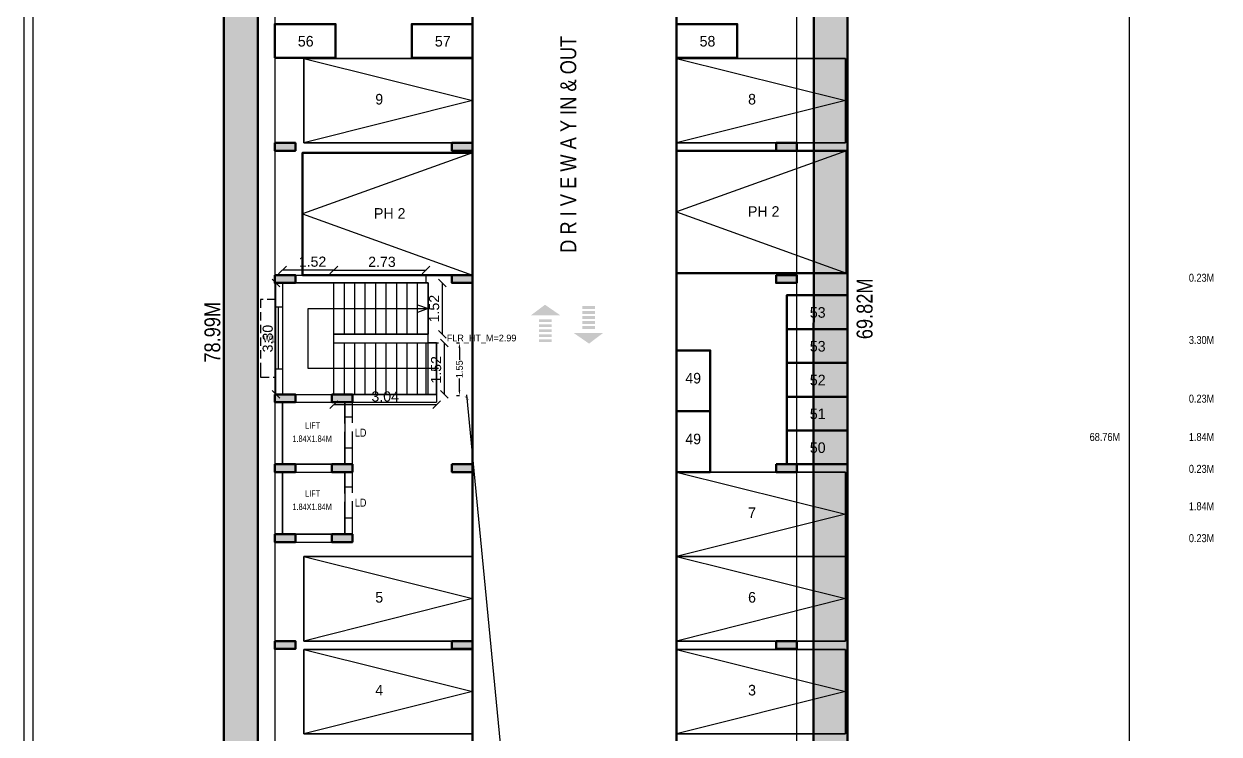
# Model space of a CAD drawing. Header units: metres. Extents: x 0 to 246, y -13 to 116.
# Drawn here: x -0.26 to 35.12, y 43.11 to 64.12 of the extents above; entities that cross this region are included whole.
import ezdxf
from ezdxf.enums import TextEntityAlignment as Align

# ---------------------------------------------------------------- set-up
doc = ezdxf.new("R2010")
doc.units = ezdxf.units.M
doc.header["$MEASUREMENT"] = 0
for name, pattern in [('HIDDEN', [0.375, 0.25, -0.125]), ('HIDDENX2', [0.75, 0.5, -0.25]), ('PHANTOM', [2.5, 1.25, -0.25, 0.25, -0.25, 0.25, -0.25])]:
    doc.linetypes.add(name, pattern=pattern)
for name, color, linetype in [('A-Glaz', 92, 'Continuous'), ('BLK_1_BASEMENT_-1_BLDG_FOOTPRINT', 1, 'Continuous'), ('BLK_1_FLR_-1_BLT_UP_AREA_DEDUCT', 1, 'Continuous'), ('car-cmda', 32, 'Continuous'), ('hat', 8, 'Continuous'), ('PARKING_SLOT', 4, 'Continuous'), ('RWH', 4, 'Continuous'), ('SHE', 7, 'Continuous'), ('TWO_WHEELER_PARKING', 4, 'Continuous'), ('wall', 2, 'Continuous'), ('win', 5, 'Continuous')]:
    doc.layers.add(name, color=color, linetype=linetype)
doc.layers.add('BLK_1_COVERED_AREA', color=140, linetype='Continuous', plot=False)
for name, color, linetype, lineweight in [('BLK_1_FLR_-1_BLT_UP_AREA', 4, 'Continuous', 30), ('BLK_1_FLR_-1_DA_LIFT_1', 4, 'Continuous', 30), ('BLK_1_FLR_-1_EXIT_WIDTH_STAIR', 4, 'Continuous', 30), ('BLK_1_FLR_-1_LIFT_1', 4, 'Continuous', 30), ('BLK_1_FLR_-1_STAIR_1', 4, 'Continuous', 30), ('BLK_1_FLR_-1_STAIR_1_FLIGHT_1', 4, 'Continuous', 30), ('BLK_1_FLR_-1_STAIR_1_FLIGHT_2', 4, 'Continuous', 30), ('BLK_1_FLR_-1_STAIR_1_LANDING_1', 4, 'Continuous', 30), ('BLK_1_LVL_-1_BSMNT_SIDE_SETBACK1', 4, 'Continuous', 30), ('BLK_1_LVL_-1_BSMNT_SIDE_SETBACK2', 4, 'Continuous', 30), ('DA_PARKING', 4, 'Continuous', 30), ('FLOOR-BF', 7, 'Continuous', 50), ('text', 7, 'Continuous', 25)]:
    doc.layers.add(name, color=color, linetype=linetype, lineweight=lineweight)
doc.styles.add('ARIAL', font='arial.ttf')
doc.styles.add('ATT', font='swissck.ttf', dxfattribs={"height": 12})
doc.styles.add('STYLE1', font='swissck.ttf', dxfattribs={"width": 1.1, "height": 0.45})
doc.styles.add('STYLE3', font='swissck.ttf', dxfattribs={"height": 0.5})
doc.dimstyles.new('OPEN SPACE', dxfattribs={"dimtxt": 0.3, "dimasz": 0.23, "dimexe": 0.1875, "dimexo": 0.0625, "dimgap": 0.09, "dimtad": 3, "dimzin": 0, "dimdsep": 46, "dimtxsty": 'ARIAL', "dimblk": 'OBLIQUE', "dimcen": 0.09, "dimse1": 1, "dimse2": 1, "dimclrd": 6, "dimclre": 6, "dimclrt": 7, "dimadec": 0, "dimazin": 0, "dimtfac": 0.5, "dimtix": 1, "dimtmove": 0, "dimatfit": 3, "dimfxl": 0, "dimtolj": 1, "dimtzin": 0, "dimarcsym": 0})
doc.dimstyles.new('STANDARD$0', dxfattribs={"dimtxt": 7, "dimasz": 3, "dimexe": 3, "dimexo": 1, "dimgap": 1.5, "dimtad": 1, "dimdec": 1, "dimzin": 1, "dimdsep": 46, "dimlunit": 4, "dimtxsty": 'Standard', "dimblk": 'OBLIQUE', "dimcen": 0.09375, "dimdle": 1, "dimclrd": 8, "dimclre": 8, "dimclrt": 7, "dimadec": 1, "dimazin": 0, "dimtfac": 1, "dimtdec": 1, "dimtix": 1, "dimtmove": 2, "dimatfit": 3, "dimldrblk": 'ARCHTICK', "dimfxl": 0, "dimfrac": 2, "dimtolj": 1, "dimtzin": 0, "dimarcsym": 0})
doc.dimstyles.new('STY', dxfattribs={"dimscale": 0, "dimtxt": 0.08, "dimasz": 0.1, "dimexe": 0.15, "dimexo": 0.6, "dimgap": 0.1, "dimtad": 0, "dimzin": 0, "dimdsep": 46, "dimtxsty": 'STYLE1', "dimblk": 'ARCHTICK', "dimcen": 0.09375, "dimdle": 0.1, "dimse1": 1, "dimse2": 1, "dimadec": 0, "dimazin": 0, "dimtfac": 1, "dimtofl": 0, "dimtmove": 2, "dimatfit": 3, "dimfxl": 0, "dimtolj": 1, "dimtzin": 0, "dimarcsym": 0})

# ---------------------------------------------------------------- blocks, each defined once
blk = doc.blocks.new('4wttret34')
at = {"layer": 'car-cmda'}
blk.add_lwpolyline([(634.621, 309.288), (632.121, 309.288), (632.121, 304.289), (634.621, 304.289)], close=True, dxfattribs=at)
blk.add_lwpolyline([(632.121, 304.289), (633.364, 309.288), (634.621, 304.289), (632.121, 304.289)], dxfattribs=at)
blk = doc.blocks.new('_ArchTick')
at = {"color": 0, "lineweight": 0, "const_width": 0.15}
blk.add_lwpolyline([(-0.5, -0.5), (0.5, 0.5)], dxfattribs=at)
blk = doc.blocks.new('*D18')
at = {"color": 0, "lineweight": -2}
for p, q in [((12.844, 53.147), (14.102, 40.158)), ((15.747, 23.177), (14.489, 36.166))]:
    blk.add_line(p, q, dxfattribs=at)
at = {"layer": 'DEFPOINTS', "color": 0}
for p in [(12.741, 53.036), (15.625, 23.266), (15.737, 23.277)]:
    blk.add_point(p, dxfattribs=at)
at = {"color": 0, "lineweight": -2, "xscale": 0.1, "yscale": 0.1, "zscale": 0.1}
for p, rotation in [((12.853, 53.047), 95.5330380104027), ((15.737, 23.277), 275.5330380104027)]:
    blk.add_blockref('_ArchTick', p, dxfattribs=dict(at, rotation=rotation))
at = {"color": 0, "insert": (14.295, 38.162), "char_height": 0.45, "attachment_point": 5, "rotation": 275.533, "style": 'STYLE1'}
blk.add_mtext('\\A1;29.91 [98\'-1"]', dxfattribs=at)
blk = doc.blocks.new('_Oblique')
at = {"color": 0, "linetype": 'ByBlock', "lineweight": -2}
blk.add_line((-0.5, -0.5), (0.5, 0.5), dxfattribs=at)
blk = doc.blocks.new('*D176')
at = {"layer": 'BLK_1_FLR_-1_STAIR_1_FLIGHT_2', "color": 1, "lineweight": -2}
blk.add_line((8.919, 56.834), (11.649, 56.834), dxfattribs=at)
at = {"layer": 'DEFPOINTS', "color": 0}
for p in [(11.649, 56.834), (8.919, 56.455), (11.649, 56.455)]:
    blk.add_point(p, dxfattribs=at)
at = {"layer": 'BLK_1_FLR_-1_STAIR_1_FLIGHT_2', "color": 1, "lineweight": -2, "xscale": 0.23, "yscale": 0.23, "zscale": 0.23, "rotation": 180}
blk.add_blockref('_Oblique', (8.919, 56.834), dxfattribs=at)
at = {"layer": 'BLK_1_FLR_-1_STAIR_1_FLIGHT_2', "color": 1, "lineweight": -2, "xscale": 0.23, "yscale": 0.23, "zscale": 0.23}
blk.add_blockref('_Oblique', (11.649, 56.834), dxfattribs=at)
at = {"layer": 'BLK_1_FLR_-1_STAIR_1_FLIGHT_2', "color": 1, "insert": (10.343, 57.077), "char_height": 0.3, "attachment_point": 5, "style": 'ARIAL'}
blk.add_mtext('\\A1;2.73', dxfattribs=at)
blk = doc.blocks.new('*D177')
at = {"layer": 'BLK_1_FLR_-1_STAIR_1_FLIGHT_1', "color": 2, "lineweight": -2}
blk.add_line((12.19, 53.159), (12.19, 54.679), dxfattribs=at)
at = {"layer": 'DEFPOINTS', "color": 0}
for p in [(11.959, 54.679), (12.19, 54.679), (11.959, 53.159)]:
    blk.add_point(p, dxfattribs=at)
at = {"layer": 'BLK_1_FLR_-1_STAIR_1_FLIGHT_1', "color": 2, "lineweight": -2, "xscale": 0.23, "yscale": 0.23, "zscale": 0.23}
for p, rotation in [((12.19, 54.679), 90), ((12.19, 53.159), 270)]:
    blk.add_blockref('_Oblique', p, dxfattribs=dict(at, rotation=rotation))
at = {"layer": 'BLK_1_FLR_-1_STAIR_1_FLIGHT_1', "color": 2, "insert": (11.947, 53.883), "char_height": 0.3, "attachment_point": 5, "rotation": 90, "style": 'ARIAL'}
blk.add_mtext('\\A1;1.52', dxfattribs=at)
blk = doc.blocks.new('*D178')
at = {"layer": 'BLK_1_FLR_-1_STAIR_1_FLIGHT_1', "color": 1, "lineweight": -2}
blk.add_line((11.959, 52.851), (8.919, 52.851), dxfattribs=at)
at = {"layer": 'DEFPOINTS', "color": 0}
for p in [(8.919, 53.079), (11.959, 53.159), (8.919, 52.851)]:
    blk.add_point(p, dxfattribs=at)
at = {"layer": 'BLK_1_FLR_-1_STAIR_1_FLIGHT_1', "color": 1, "lineweight": -2, "xscale": 0.23, "yscale": 0.23, "zscale": 0.23, "rotation": 180}
blk.add_blockref('_Oblique', (8.919, 52.851), dxfattribs=at)
at = {"layer": 'BLK_1_FLR_-1_STAIR_1_FLIGHT_1', "color": 1, "lineweight": -2, "xscale": 0.23, "yscale": 0.23, "zscale": 0.23}
blk.add_blockref('_Oblique', (11.959, 52.851), dxfattribs=at)
at = {"layer": 'BLK_1_FLR_-1_STAIR_1_FLIGHT_1', "color": 1, "insert": (10.439, 53.094), "char_height": 0.3, "attachment_point": 5, "style": 'ARIAL'}
blk.add_mtext('\\A1;3.04', dxfattribs=at)
blk = doc.blocks.new('*D179')
at = {"layer": 'BLK_1_FLR_-1_STAIR_1_LANDING_1', "color": 1, "lineweight": -2}
blk.add_line((7.206, 53.159), (7.206, 56.455), dxfattribs=at)
at = {"layer": 'DEFPOINTS', "color": 0}
for p in [(7.206, 56.455), (7.399, 56.455), (7.399, 53.159)]:
    blk.add_point(p, dxfattribs=at)
at = {"layer": 'BLK_1_FLR_-1_STAIR_1_LANDING_1', "color": 1, "lineweight": -2, "xscale": 0.23, "yscale": 0.23, "zscale": 0.23}
for p, rotation in [((7.206, 56.455), 90), ((7.206, 53.159), 270)]:
    blk.add_blockref('_Oblique', p, dxfattribs=dict(at, rotation=rotation))
at = {"layer": 'BLK_1_FLR_-1_STAIR_1_LANDING_1', "color": 1, "insert": (6.962, 54.807), "char_height": 0.3, "attachment_point": 5, "rotation": 90, "style": 'ARIAL'}
blk.add_mtext('\\A1;3.30', dxfattribs=at)
blk = doc.blocks.new('*D180')
at = {"layer": 'BLK_1_FLR_-1_STAIR_1_LANDING_1', "color": 2, "lineweight": -2}
blk.add_line((7.399, 56.839), (8.919, 56.839), dxfattribs=at)
at = {"layer": 'DEFPOINTS', "color": 0}
for p in [(8.919, 56.839), (7.399, 56.455), (8.919, 56.455)]:
    blk.add_point(p, dxfattribs=at)
at = {"layer": 'BLK_1_FLR_-1_STAIR_1_LANDING_1', "color": 2, "lineweight": -2, "xscale": 0.23, "yscale": 0.23, "zscale": 0.23, "rotation": 180}
blk.add_blockref('_Oblique', (7.399, 56.839), dxfattribs=at)
at = {"layer": 'BLK_1_FLR_-1_STAIR_1_LANDING_1', "color": 2, "lineweight": -2, "xscale": 0.23, "yscale": 0.23, "zscale": 0.23}
blk.add_blockref('_Oblique', (8.919, 56.839), dxfattribs=at)
at = {"layer": 'BLK_1_FLR_-1_STAIR_1_LANDING_1', "color": 2, "insert": (8.288, 57.082), "char_height": 0.3, "attachment_point": 5, "style": 'ARIAL'}
blk.add_mtext('\\A1;1.52', dxfattribs=at)
blk = doc.blocks.new('*D181')
at = {"layer": 'BLK_1_FLR_-1_STAIR_1_FLIGHT_2', "color": 2, "lineweight": -2}
blk.add_line((12.131, 54.935), (12.131, 56.455), dxfattribs=at)
at = {"layer": 'DEFPOINTS', "color": 0}
for p in [(11.649, 56.455), (12.131, 56.455), (11.649, 54.935)]:
    blk.add_point(p, dxfattribs=at)
at = {"layer": 'BLK_1_FLR_-1_STAIR_1_FLIGHT_2', "color": 2, "lineweight": -2, "xscale": 0.23, "yscale": 0.23, "zscale": 0.23}
for p, rotation in [((12.131, 56.455), 90), ((12.131, 54.935), 270)]:
    blk.add_blockref('_Oblique', p, dxfattribs=dict(at, rotation=rotation))
at = {"layer": 'BLK_1_FLR_-1_STAIR_1_FLIGHT_2', "color": 2, "insert": (11.888, 55.695), "char_height": 0.3, "attachment_point": 5, "rotation": 90, "style": 'ARIAL'}
blk.add_mtext('\\A1;1.52', dxfattribs=at)
blk = doc.blocks.new('*D183')
at = {"layer": 'BLK_1_FLR_-1_EXIT_WIDTH_STAIR', "color": 0, "lineweight": -2}
for p, q in [((12.546, 54.679), (12.636, 54.679)), ((12.636, 54.526), (12.636, 54.176)), ((12.636, 53.279), (12.636, 53.629)), ((12.546, 53.126), (12.636, 53.126))]:
    blk.add_line(p, q, dxfattribs=at)
at = {"layer": 'BLK_1_FLR_-1_EXIT_WIDTH_STAIR', "color": 0}
for points in [[(12.61, 54.526), (12.661, 54.526), (12.636, 54.679)], [(12.61, 53.279), (12.661, 53.279), (12.636, 53.126)]]:
    blk.add_solid(points, dxfattribs=at)
at = {"layer": 'DEFPOINTS', "color": 0}
for p in [(11.339, 54.679), (12.636, 54.679), (11.35, 53.126)]:
    blk.add_point(p, dxfattribs=at)
at = {"layer": 'BLK_1_FLR_-1_EXIT_WIDTH_STAIR', "color": 0, "lineweight": 30, "insert": (12.636, 53.902), "char_height": 0.2032, "attachment_point": 5, "rotation": 90}
blk.add_mtext('\\A1;1.55', dxfattribs=at)

msp = doc.modelspace()

# ---------------------------------------------------------------- hatches: boundary and pattern name
at = {"layer": 'FLOOR-BF'}
for points in [[(7.16943, 60.59542), (7.16943, 60.36542), (7.78276, 60.36542), (7.78276, 60.59542)], [(12.4124, 60.59542), (12.4124, 60.36542), (13.02573, 60.36542), (13.02573, 60.59542)], [(22.0087, 60.59542), (22.0087, 60.36542), (22.62203, 60.36542), (22.62203, 60.59542)], [(7.16943, 56.68542), (7.16943, 56.45542), (7.78276, 56.45542), (7.78276, 56.68542)], [(12.4124, 56.68542), (12.4124, 56.45542), (13.02573, 56.45542), (13.02573, 56.68542)], [(22.0087, 56.68542), (22.0087, 56.45542), (22.62203, 56.45542), (22.62203, 56.68542)], [(7.16943, 53.15876), (7.16943, 52.92876), (7.78276, 52.92876), (7.78276, 53.15876)], [(8.8561, 53.15876), (8.8561, 52.92876), (9.46943, 52.92876), (9.46943, 53.15876)], [(7.16943, 51.08876), (7.16943, 50.85876), (7.78276, 50.85876), (7.78276, 51.08876)], [(8.8561, 51.08876), (8.8561, 50.85876), (9.46943, 50.85876), (9.46943, 51.08876)], [(12.4124, 51.08876), (12.4124, 50.85876), (13.02573, 50.85876), (13.02573, 51.08876)], [(22.0087, 51.08876), (22.0087, 50.85876), (22.62203, 50.85876), (22.62203, 51.08876)], [(7.16943, 49.01876), (7.16943, 48.78876), (7.78276, 48.78876), (7.78276, 49.01876)], [(8.8561, 49.01876), (8.8561, 48.78876), (9.46943, 48.78876), (9.46943, 49.01876)], [(7.16943, 45.85959), (7.16943, 45.62959), (7.78276, 45.62959), (7.78276, 45.85959)], [(12.4124, 45.85959), (12.4124, 45.62959), (13.02573, 45.62959), (13.02573, 45.85959)], [(22.0087, 45.85959), (22.0087, 45.62959), (22.62203, 45.62959), (22.62203, 45.85959)]]:
    msp.add_hatch(color=145, dxfattribs=at).paths.add_polyline_path(points)
at = {"layer": 'hat'}
h = msp.add_hatch(dxfattribs=at)
h.set_pattern_fill('HONEY', color=256, scale=1.5, style=0)
h.set_pattern_definition([(0, (307.3555, -93.9665), (0.28125, 0.16237976), [0.1875, -0.375]), (120, (307.3555, -93.9665), (-0.28125, 0.16237976), [0.1875, -0.375]), (60, (307.3555, -93.9665), (6e-10, 0.324759526), [-0.375, 0.1875])])
h.paths.add_polyline_path([(23.12028, 20.6454), (24.12032, 21.14396), (24.12648, 90.93396), (5.66648, 90.93396), (5.66648, 11.94396), (6.66648, 12.4425), (6.66648, 89.93396), (23.12639, 89.93396)])
at = {"layer": 'win'}
h = msp.add_hatch(color=256, dxfattribs=at)
h.paths.add_polyline_path([(15.6248, 55.49502), (15.16837, 55.81001), (14.74998, 55.49502)])
h.paths.add_polyline_path([(14.99501, 55.38155), (14.99501, 55.29413), (15.36593, 55.29413), (15.36593, 55.38155)])
h.paths.add_polyline_path([(14.99501, 55.23361), (14.99501, 55.14618), (15.36593, 55.14618), (15.36593, 55.23361)])
h.paths.add_polyline_path([(14.99501, 55.08566), (14.99501, 54.99824), (15.36593, 54.99824), (15.36593, 55.08566)])
h.paths.add_polyline_path([(14.99501, 54.93772), (14.99501, 54.8503), (15.36593, 54.8503), (15.36593, 54.93772)])
h.paths.add_polyline_path([(14.99501, 54.78978), (14.99501, 54.70235), (15.36593, 54.70235), (15.36593, 54.78978)])
h = msp.add_hatch(color=256, dxfattribs=at)
h.paths.add_polyline_path([(16.01612, 54.9748), (16.47255, 54.65981), (16.89094, 54.9748)])
h.paths.add_polyline_path([(16.6459, 55.08827), (16.6459, 55.17569), (16.27498, 55.17569), (16.27498, 55.08827)])
h.paths.add_polyline_path([(16.6459, 55.23621), (16.6459, 55.32363), (16.27498, 55.32363), (16.27498, 55.23621)])
h.paths.add_polyline_path([(16.6459, 55.38415), (16.6459, 55.47158), (16.27498, 55.47158), (16.27498, 55.38415)])
h.paths.add_polyline_path([(16.6459, 55.5321), (16.6459, 55.61952), (16.27498, 55.61952), (16.27498, 55.5321)])
h.paths.add_polyline_path([(16.6459, 55.68004), (16.6459, 55.76747), (16.27498, 55.76747), (16.27498, 55.68004)])

# ---------------------------------------------------------------- linework, layer by layer
at = {"ltscale": 10}
for p, q in [((13.02573, 24.46959), (13.02573, 89.40062)), ((9.46943, 52.48366), (9.23943, 52.48366)), ((9.46943, 51.56366), (9.23943, 51.56366)), ((9.46943, 50.41366), (9.23943, 50.41366)), ((9.46943, 49.49366), (9.23943, 49.49366))]:
    msp.add_line(p, q, dxfattribs=at)
for p, q in [((32.45763, 89.40062), (32.45763, 20.64107)), ((7.16943, 56.68542), (11.70943, 56.68542)), ((11.64943, 56.45542), (11.64943, 56.68542)), ((7.39943, 56.45542), (11.70943, 56.45542)), ((7.39943, 53.15876), (11.95943, 53.15876)), ((11.95943, 53.15876), (11.95943, 52.92876)), ((7.39943, 52.92876), (9.23943, 52.92876)), ((9.23943, 52.48366), (9.23943, 52.92876)), ((9.46943, 52.92876), (11.95943, 52.92876)), ((9.46943, 52.48366), (9.46943, 52.92876)), ((9.23943, 51.08876), (9.23943, 51.56366)), ((9.46943, 51.08876), (9.46943, 51.56366)), ((7.39943, 51.08876), (9.23943, 51.08876)), ((7.39943, 50.85876), (9.23943, 50.85876)), ((9.23943, 50.39876), (9.23943, 50.85876)), ((9.46943, 50.41366), (9.46943, 50.85876)), ((9.23943, 49.01876), (9.23943, 49.49366)), ((9.46943, 48.78876), (9.46943, 49.49366)), ((7.39943, 49.01876), (9.23943, 49.01876)), ((7.16943, 48.78876), (9.46943, 48.78876))]:
    msp.add_line(p, q)
for points in [[(-0.25515, -13.07124), (200.34222, -13.07124), (200.34222, 115.55356), (-0.25515, 115.55356)], [(0.00589, -13.07124), (200.08118, -13.07124), (200.08118, 115.29252), (0.00589, 115.29252)], [(13.02573, 20.64107), (22.62203, 25.42522), (22.62203, 89.40062), (7.16943, 89.40062), (7.16943, 20.64107)]]:
    msp.add_lwpolyline(points, close=True)
for points in [[(13.02573, 60.30792), (7.9913, 58.49667), (13.02573, 56.68542)], [(24.09537, 60.36542), (19.06093, 58.55418), (24.09537, 56.74293)], [(7.16943, 56.68542), (7.16943, 48.78876)], [(7.39943, 56.45542), (7.39943, 53.15876)], [(7.39943, 52.92876), (7.39943, 51.08876)], [(7.39943, 50.85876), (7.39943, 49.01876)]]:
    msp.add_lwpolyline(points)
at = {"color": 1}
msp.add_lwpolyline([(7.39943, 53.15876), (11.95943, 53.15876), (11.95943, 54.67876), (11.70943, 54.67876), (11.70943, 56.45542), (7.39943, 56.45542)], close=True, dxfattribs=at)
at = {"layer": 'A-Glaz', "color": 92, "linetype": 'Continuous', "lineweight": -3, "ltscale": 10}
msp.add_line((7.28443, 53.89896), (7.28443, 55.73896), dxfattribs=at)
at = {"layer": 'BLK_1_BASEMENT_-1_BLDG_FOOTPRINT', "color": 1, "lineweight": 30}
msp.add_lwpolyline([(13.02573, 20.64107), (22.62203, 25.42522), (22.62203, 89.40062), (7.16943, 89.40062), (7.16943, 20.64107)], close=True, dxfattribs=at)
at = {"layer": 'BLK_1_COVERED_AREA'}
msp.add_lwpolyline([(13.02573, 20.64107), (22.62203, 25.42522), (22.62203, 89.40062), (7.16943, 89.40062), (7.16943, 20.64107)], close=True, dxfattribs=at)
at = {"layer": 'BLK_1_FLR_-1_BLT_UP_AREA', "color": 18}
msp.add_lwpolyline([(13.02573, 20.64107), (22.62203, 25.42522), (22.62203, 89.40062), (7.16943, 89.40062), (7.16943, 20.64107)], close=True, dxfattribs=at)
at = {"layer": 'BLK_1_FLR_-1_BLT_UP_AREA_DEDUCT', "color": 18, "lineweight": 30}
msp.add_lwpolyline([(13.02573, 20.64107), (22.62203, 25.42522), (22.62203, 89.40062), (7.16943, 89.40062), (7.16943, 20.64107)], close=True, dxfattribs=at)
at = {"layer": 'BLK_1_FLR_-1_DA_LIFT_1', "color": 30}
msp.add_lwpolyline([(7.39943, 52.92876), (9.23943, 52.92876), (9.23943, 51.08876), (7.39943, 51.08876)], close=True, dxfattribs=at)
at = {"layer": 'BLK_1_FLR_-1_LIFT_1', "color": 30}
msp.add_lwpolyline([(7.39943, 50.85876), (9.23943, 50.85876), (9.23943, 49.01876), (7.39943, 49.01876)], close=True, dxfattribs=at)
at = {"layer": 'BLK_1_FLR_-1_STAIR_1', "color": 1}
msp.add_lwpolyline([(7.39943, 53.15876), (11.95943, 53.15876), (11.95943, 54.67876), (11.70943, 54.67876), (11.70943, 56.45542), (7.39943, 56.45542)], close=True, dxfattribs=at)
at = {"layer": 'BLK_1_FLR_-1_STAIR_1_FLIGHT_1', "color": 7}
for p, q in [((8.91943, 53.15876), (8.91943, 54.67876)), ((9.22943, 53.15876), (9.22943, 54.67876)), ((9.53943, 53.15876), (9.53943, 54.67876)), ((9.84943, 53.15876), (9.84943, 54.67876)), ((10.15943, 53.15876), (10.15943, 54.67876)), ((10.46943, 53.15876), (10.46943, 54.67876)), ((10.77943, 53.15876), (10.77943, 54.67876)), ((11.08943, 53.15876), (11.08943, 54.67876)), ((11.39943, 53.15876), (11.39943, 54.67876)), ((11.70943, 53.15876), (11.70943, 54.67876))]:
    msp.add_line(p, q, dxfattribs=at)
msp.add_lwpolyline([(8.91943, 53.15876), (8.91943, 54.67876), (11.95943, 54.67876), (11.95943, 53.15876)], close=True, dxfattribs=at)
at = {"layer": 'BLK_1_FLR_-1_STAIR_1_FLIGHT_2', "color": 7}
for p, q in [((8.91943, 54.93542), (8.91943, 56.45542)), ((9.22943, 54.93542), (9.22943, 56.45542)), ((9.53943, 54.93542), (9.53943, 56.45542)), ((9.84943, 54.93542), (9.84943, 56.45542)), ((10.15943, 54.93542), (10.15943, 56.45542)), ((10.46943, 54.93542), (10.46943, 56.45542)), ((10.77943, 54.93542), (10.77943, 56.45542)), ((11.08943, 54.93542), (11.08943, 56.45542)), ((11.39943, 54.93542), (11.39943, 56.45542)), ((11.70943, 54.93542), (11.70943, 56.45542))]:
    msp.add_line(p, q, dxfattribs=at)
msp.add_lwpolyline([(11.70943, 56.45542), (11.70943, 54.93542), (8.91943, 54.93542), (8.91943, 56.45542)], close=True, dxfattribs=at)
at = {"layer": 'BLK_1_FLR_-1_STAIR_1_LANDING_1', "color": 7}
msp.add_lwpolyline([(8.91943, 53.15876), (8.91943, 56.45542), (7.39943, 56.45542), (7.39943, 53.15876)], close=True, dxfattribs=at)
at = {"layer": 'BLK_1_LVL_-1_BSMNT_SIDE_SETBACK1', "color": 171}
msp.add_lwpolyline([(7.16943, 20.64107), (5.66648, 20.64107), (5.66648, 89.41121), (7.16943, 89.41121)], close=True, dxfattribs=at)
at = {"layer": 'BLK_1_LVL_-1_BSMNT_SIDE_SETBACK2', "color": 102}
msp.add_lwpolyline([(22.62203, 89.40062), (24.1207, 89.40062), (24.1207, 25.42187), (22.62203, 25.42187)], close=True, dxfattribs=at)
at = {"layer": 'DA_PARKING', "color": 1}
for points in [[(13.02573, 56.68542), (13.02573, 60.30792), (7.9913, 60.30792), (7.9913, 56.68542)], [(24.09537, 56.74293), (24.09537, 60.36542), (19.06093, 60.36542), (19.06093, 56.74293)]]:
    msp.add_lwpolyline(points, close=True, dxfattribs=at)
at = {"layer": 'FLOOR-BF', "color": 6}
msp.add_line((5.66648, 11.94396), (5.66648, 90.93396), dxfattribs=at)
at = {"layer": 'FLOOR-BF', "color": 2}
msp.add_line((24.12648, 90.93396), (24.12032, 21.14396), dxfattribs=at)
at = {"layer": 'FLOOR-BF', "color": 7, "linetype": 'ByBlock', "ltscale": 10}
msp.add_lwpolyline([(5.66648, 90.93396), (24.12648, 90.93396), (24.12032, 21.14396), (5.66648, 11.94396)], close=True, dxfattribs=at)
at = {"layer": 'FLOOR-BF', "color": 2}
msp.add_lwpolyline([(5.66648, 90.93396), (24.12648, 90.93396), (24.12032, 21.14396), (5.66648, 11.94396)], close=True, dxfattribs=at)
at = {"layer": 'FLOOR-BF', "color": 30}
msp.add_lwpolyline([(5.66648, 90.93396), (24.12648, 90.93396), (24.12032, 21.14396), (5.66648, 11.94396)], close=True, dxfattribs=at)
at = {"layer": 'FLOOR-BF', "color": 42}
msp.add_lwpolyline([(23.12028, 20.6454), (24.12032, 21.14396), (24.12648, 90.93396), (5.66648, 90.93396), (5.66648, 11.94396), (6.66648, 12.4425), (6.66648, 89.93396), (23.12639, 89.93396)], close=True, dxfattribs=at)
at = {"layer": 'FLOOR-BF', "color": 39}
msp.add_lwpolyline([(13.02573, 15.61285), (19.06093, 18.62164), (19.06093, 85.87396), (13.02573, 85.87396)], close=True, dxfattribs=at)
at = {"layer": 'FLOOR-BF', "color": 101}
for points in [[(7.16943, 63.11265), (8.96943, 63.11265), (8.96943, 64.11265), (7.16943, 64.11265)], [(11.22573, 63.11265), (13.02573, 63.11265), (13.02573, 64.11265), (11.22573, 64.11265)], [(19.06093, 63.11265), (20.86093, 63.11265), (20.86093, 64.11265), (19.06093, 64.11265)], [(22.32298, 55.08876), (24.12298, 55.08876), (24.12298, 56.08876), (22.32298, 56.08876)], [(22.32298, 54.08876), (24.12298, 54.08876), (24.12298, 55.08876), (22.32298, 55.08876)], [(20.06093, 52.65959), (20.06093, 54.45959), (19.06093, 54.45959), (19.06093, 52.65959)], [(22.32298, 53.08876), (24.12298, 53.08876), (24.12298, 54.08876), (22.32298, 54.08876)], [(22.32298, 52.08876), (24.12298, 52.08876), (24.12298, 53.08876), (22.32298, 53.08876)], [(20.06093, 50.85959), (20.06093, 52.65959), (19.06093, 52.65959), (19.06093, 50.85959)], [(22.32298, 51.08876), (24.12298, 51.08876), (24.12298, 52.08876), (22.32298, 52.08876)]]:
    msp.add_lwpolyline(points, close=True, dxfattribs=at)
at = {"layer": 'FLOOR-BF', "color": 145}
for points in [[(7.16943, 60.59542), (7.16943, 60.36542), (7.78276, 60.36542), (7.78276, 60.59542)], [(12.4124, 60.59542), (12.4124, 60.36542), (13.02573, 60.36542), (13.02573, 60.59542)], [(22.0087, 60.59542), (22.0087, 60.36542), (22.62203, 60.36542), (22.62203, 60.59542)], [(7.16943, 56.68542), (7.16943, 56.45542), (7.78276, 56.45542), (7.78276, 56.68542)], [(12.4124, 56.68542), (12.4124, 56.45542), (13.02573, 56.45542), (13.02573, 56.68542)], [(22.0087, 56.68542), (22.0087, 56.45542), (22.62203, 56.45542), (22.62203, 56.68542)], [(7.16943, 53.15876), (7.16943, 52.92876), (7.78276, 52.92876), (7.78276, 53.15876)], [(8.8561, 53.15876), (8.8561, 52.92876), (9.46943, 52.92876), (9.46943, 53.15876)], [(7.16943, 51.08876), (7.16943, 50.85876), (7.78276, 50.85876), (7.78276, 51.08876)], [(8.8561, 51.08876), (8.8561, 50.85876), (9.46943, 50.85876), (9.46943, 51.08876)], [(12.4124, 51.08876), (12.4124, 50.85876), (13.02573, 50.85876), (13.02573, 51.08876)], [(22.0087, 51.08876), (22.0087, 50.85876), (22.62203, 50.85876), (22.62203, 51.08876)], [(7.16943, 49.01876), (7.16943, 48.78876), (7.78276, 48.78876), (7.78276, 49.01876)], [(8.8561, 49.01876), (8.8561, 48.78876), (9.46943, 48.78876), (9.46943, 49.01876)], [(7.16943, 45.85959), (7.16943, 45.62959), (7.78276, 45.62959), (7.78276, 45.85959)], [(12.4124, 45.85959), (12.4124, 45.62959), (13.02573, 45.62959), (13.02573, 45.85959)], [(22.0087, 45.85959), (22.0087, 45.62959), (22.62203, 45.62959), (22.62203, 45.85959)]]:
    msp.add_lwpolyline(points, close=True, dxfattribs=at)
at = {"layer": 'FLOOR-BF', "color": 231}
for points in [[(13.02573, 56.68542), (13.02573, 60.30792), (7.9913, 60.30792), (7.9913, 56.68542)], [(24.09537, 56.74293), (24.09537, 60.36542), (19.06093, 60.36542), (19.06093, 56.74293)]]:
    msp.add_lwpolyline(points, close=True, dxfattribs=at)
at = {"layer": 'PARKING_SLOT', "color": 30, "lineweight": 30}
for points in [[(13.02653, 63.09542), (13.02653, 60.59542), (8.02653, 60.59542), (8.02653, 63.09542)], [(24.06013, 63.09542), (24.06013, 60.59542), (19.06013, 60.59542), (19.06013, 63.09542)], [(13.02573, 56.68542), (13.02573, 60.30792), (7.9913, 60.30792), (7.9913, 56.68542)], [(24.09537, 56.74293), (24.09537, 60.36542), (19.06093, 60.36542), (19.06093, 56.74293)], [(24.06013, 50.85959), (24.06013, 48.35959), (19.06013, 48.35959), (19.06013, 50.85959)], [(13.02653, 48.35959), (13.02653, 45.85959), (8.02653, 45.85959), (8.02653, 48.35959)], [(24.06013, 48.35959), (24.06013, 45.85959), (19.06013, 45.85959), (19.06013, 48.35959)], [(13.02653, 45.61236), (13.02653, 43.11236), (8.02653, 43.11236), (8.02653, 45.61236)], [(24.06013, 45.61236), (24.06013, 43.11236), (19.06013, 43.11236), (19.06013, 45.61236)]]:
    msp.add_lwpolyline(points, close=True, dxfattribs=at)
at = {"layer": 'RWH', "color": 130, "lineweight": 30}
msp.add_lwpolyline([(23.12028, 20.6454), (24.12032, 21.14396), (24.12648, 90.93396), (5.66648, 90.93396), (5.66648, 11.94396), (6.66648, 12.4425), (6.66648, 89.93396), (23.12639, 89.93396)], close=True, dxfattribs=at)
at = {"layer": 'TWO_WHEELER_PARKING', "color": 2, "lineweight": 30}
for points in [[(22.32298, 56.08876), (24.12298, 56.08876), (24.12298, 55.08876), (22.32298, 55.08876)], [(22.32298, 55.08876), (24.12298, 55.08876), (24.12298, 54.08876), (22.32298, 54.08876)], [(22.32298, 54.08876), (24.12298, 54.08876), (24.12298, 53.08876), (22.32298, 53.08876)], [(22.32298, 53.08876), (24.12298, 53.08876), (24.12298, 52.08876), (22.32298, 52.08876)], [(22.32298, 52.08876), (24.12298, 52.08876), (24.12298, 51.08876), (22.32298, 51.08876)]]:
    msp.add_lwpolyline(points, close=True, dxfattribs=at)
at = {"layer": 'wall'}
for p, q in [((7.39943, 55.73896), (7.16943, 55.73896)), ((7.39943, 53.89896), (7.16943, 53.89896))]:
    msp.add_line(p, q, dxfattribs=at)
at = {"layer": 'win'}
for p, q in [((8.91943, 53.15876), (8.91943, 56.45542)), ((9.22943, 54.93542), (9.22943, 56.45542)), ((9.53943, 54.93542), (9.53943, 56.45542)), ((9.84943, 54.93542), (9.84943, 56.45542)), ((10.15943, 54.93542), (10.15943, 56.45542)), ((10.46943, 54.93542), (10.46943, 56.45542)), ((10.77943, 54.93542), (10.77943, 56.45542)), ((11.08943, 54.93542), (11.08943, 56.45542)), ((11.39943, 54.93542), (11.39943, 56.45542)), ((11.70943, 54.93542), (11.70943, 56.45542)), ((8.91943, 54.93542), (11.70943, 54.93542)), ((8.91943, 54.67876), (12.01943, 54.67876)), ((9.22943, 53.15876), (9.22943, 54.67876)), ((9.53943, 53.15876), (9.53943, 54.67876)), ((9.84943, 53.15876), (9.84943, 54.67876)), ((10.15943, 53.15876), (10.15943, 54.67876)), ((10.46943, 53.15876), (10.46943, 54.67876)), ((10.77943, 53.15876), (10.77943, 54.67876)), ((11.08943, 53.15876), (11.08943, 54.67876)), ((11.39943, 53.15876), (11.39943, 54.67876)), ((11.64943, 53.15876), (11.64943, 54.67876)), ((11.95943, 53.15876), (11.95943, 54.67876))]:
    msp.add_line(p, q, dxfattribs=at)
at = {"layer": 'win', "linetype": 'HIDDENX2'}
for p, q in [((9.23943, 51.54876), (9.23943, 52.46876)), ((9.46943, 51.56366), (9.46943, 52.48366)), ((9.23943, 49.47876), (9.23943, 50.39876)), ((9.46943, 49.49366), (9.46943, 50.41366))]:
    msp.add_line(p, q, dxfattribs=at)
at = {"layer": 'win', "color": 5, "linetype": 'HIDDEN'}
msp.add_lwpolyline([(7.19943, 55.73896), (7.19943, 55.96755), (6.75218, 55.96755), (6.75218, 53.89896), (6.75218, 53.67037), (7.19943, 53.67037), (7.19943, 53.89896)], dxfattribs=at)
at = {"layer": 'win'}
msp.add_lwpolyline([(12.01943, 53.91876), (8.15943, 53.91876), (8.15943, 55.69542), (11.70943, 55.69542), (11.39943, 55.5801), (11.39943, 55.80694), (11.70943, 55.69542)], dxfattribs=at)

# ---------------------------------------------------------------- block references
at = {"rotation": 269.9999999990359}
for p in [(-296.26222, 695.21666), (-285.22782, 695.21666), (-285.22782, 682.98083), (-296.26222, 680.48083), (-285.22782, 680.48083), (-296.26222, 677.7336), (-285.22782, 677.7336)]:
    msp.add_blockref('4wttret34', p, dxfattribs=at)

# ---------------------------------------------------------------- texts
at = {"color": 7, "style": 'STYLE3'}
msp.add_text('D R I V E W A Y IN & OUT', height=0.4714374, rotation=90, dxfattribs=at).set_placement((15.85813, 60.55546), align=Align.MIDDLE_CENTER)
for s, height, p in [('0.23M', 0.235719, (34.22672, 56.49015)), ('3.30M', 0.235719, (34.22672, 54.6499)), ('0.23M', 0.235719, (34.22672, 52.91313)), ('LIFT', 0.188575, (8.07068, 52.14295)), ('LD', 0.235719, (9.53824, 51.906)), ('68.76M', 0.235719, (31.29013, 51.78029)), ('1.84M', 0.235719, (34.22672, 51.78029)), ('1.84X1.84M', 0.188575, (7.693, 51.75236)), ('0.23M', 0.235719, (34.22672, 50.83582)), ('LIFT', 0.188575, (8.07068, 50.12734)), ('1.84X1.84M', 0.188575, (7.693, 49.73674)), ('LD', 0.235719, (9.53824, 49.836)), ('1.84M', 0.235719, (34.22672, 49.73096)), ('0.23M', 0.235719, (34.22672, 48.78649))]:
    msp.add_text(s, height=height, dxfattribs=at).set_placement(p)
at = {"layer": 'BLK_1_FLR_-1_STAIR_1', "color": 1, "linetype": 'Continuous', "insert": (13.29243, 54.92392), "char_height": 0.2, "width": 2.4, "attachment_point": 2}
msp.add_mtext('FLR_HT_M=2.99', dxfattribs=at)
at = {"layer": 'SHE', "linetype": 'PHANTOM', "style": 'ATT'}
for s, p in [('69.82M', (24.86377, 54.79094)), ('78.99M', (5.55795, 54.09607))]:
    msp.add_text(s, height=0.470245, rotation=90, dxfattribs=at).set_placement(p)
at = {"layer": 'SHE', "linetype": 'PHANTOM', "char_height": 0.3134967, "width": 14.24, "attachment_point": 1, "style": 'ATT'}
for s, insert in [('{\\fCentury Gothic|b0|i0|c0|p34;56}', (7.85381, 63.76185)), ('{\\fCentury Gothic|b0|i0|c0|p34;57}', (11.91011, 63.76185)), ('{\\fCentury Gothic|b0|i0|c0|p34;58}', (19.74531, 63.76185)), ('{\\fCentury Gothic|b0|i0|c0|p34;9}', (10.14573, 62.04678)), ('{\\fCentury Gothic|b0|i0|c0|p34;8}', (21.18013, 62.04678)), ('{\\fCentury Gothic|b0|i0|c0|p34;PH 2}', (21.17603, 58.72454)), ('{\\fCentury Gothic|b0|i0|c0|p34;PH 2}', (10.1064, 58.66704)), ('{\\fCentury Gothic|b0|i0|c0|p34;53}', (23.00735, 55.73796)), ('{\\fCentury Gothic|b0|i0|c0|p34;53}', (23.00735, 54.73796)), ('{\\fCentury Gothic|b0|i0|c0|p34;49}', (19.32156, 53.79464)), ('{\\fCentury Gothic|b0|i0|c0|p34;52}', (23.00735, 53.73796)), ('{\\fCentury Gothic|b0|i0|c0|p34;51}', (23.00735, 52.73796)), ('{\\fCentury Gothic|b0|i0|c0|p34;49}', (19.32156, 51.99464)), ('{\\fCentury Gothic|b0|i0|c0|p34;50}', (23.00735, 51.73796)), ('{\\fCentury Gothic|b0|i0|c0|p34;7}', (21.18013, 49.81095)), ('{\\fCentury Gothic|b0|i0|c0|p34;5}', (10.14573, 47.31095)), ('{\\fCentury Gothic|b0|i0|c0|p34;6}', (21.18013, 47.31095)), ('{\\fCentury Gothic|b0|i0|c0|p34;4}', (10.14573, 44.56372)), ('{\\fCentury Gothic|b0|i0|c0|p34;3}', (21.18013, 44.56372))]:
    msp.add_mtext(s, dxfattribs=dict(at, insert=insert))
at = {"layer": 'text', "style": 'ATT'}
msp.add_text('W1', height=0.201958, dxfattribs=at).set_placement((6.82912, 54.69724))

# ---------------------------------------------------------------- dimensions: what is measured, and where the dimension line sits
dim = msp.add_aligned_dim(p1=(12.74099, 53.0363), p2=(15.6249, 23.26567), distance=0.11301, dimstyle='STY', override={"dimscale": 1, "dimfxl": 0.1875})
dim.commit()
dim.dimension.update_dxf_attribs({"geometry": '*D18', "text_midpoint": (14.29543, 38.16188)})
at = {"layer": 'BLK_1_FLR_-1_EXIT_WIDTH_STAIR', "color": 1, "lineweight": 30}
dim = msp.add_linear_dim(base=(12.63558, 54.67876), p1=(11.35033, 53.12616), p2=(11.33943, 54.67876), angle=90, dimstyle='STANDARD$0', override={"dimscale": 0.001, "dimtxt": 203.2, "dimasz": 152.5, "dimexe": 0, "dimexo": 0, "dimgap": 2.286, "dimtad": 0, "dimtoh": 1, "dimdec": 2, "dimzin": 0, "dimlunit": 2, "dimpost": '', "dimcen": 2.286, "dimdle": 0, "dimclrd": 0, "dimclre": 0, "dimclrt": 0, "dimadec": 0, "dimtdec": 2, "dimtix": 0, "dimtofl": 0, "dimfxl": 89.5, "dimfxlon": 1, "dimfrac": 0}, dxfattribs=at)
dim.commit()
dim.dimension.update_dxf_attribs({"geometry": '*D183', "text_midpoint": (12.63558, 53.90246)})
at = {"layer": 'BLK_1_FLR_-1_STAIR_1_FLIGHT_1', "color": 2}
dim = msp.add_linear_dim(base=(12.18991, 54.67876), p1=(11.95943, 53.15876), p2=(11.95943, 54.67876), angle=90, dimstyle='OPEN SPACE', override={"dimpost": '\\X', "dimclrd": 2, "dimclrt": 2}, dxfattribs=at)
dim.commit()
dim.dimension.update_dxf_attribs({"geometry": '*D177', "text_midpoint": (12.18991, 53.8832), "dimtype": 160})
at = {"layer": 'BLK_1_FLR_-1_STAIR_1_FLIGHT_1', "color": 1}
dim = msp.add_linear_dim(base=(8.91943, 52.85053), p1=(11.95943, 53.15876), p2=(8.91943, 53.07913), angle=180, dimstyle='OPEN SPACE', override={"dimpost": '\\X', "dimclrd": 1, "dimclrt": 1}, dxfattribs=at)
dim.commit()
dim.dimension.update_dxf_attribs({"geometry": '*D178', "text_midpoint": (10.43943, 53.09381)})
at = {"layer": 'BLK_1_FLR_-1_STAIR_1_FLIGHT_2', "color": 1}
dim = msp.add_linear_dim(base=(11.64943, 56.83354), p1=(8.91943, 56.45542), p2=(11.64943, 56.45542), angle=180, dimstyle='OPEN SPACE', override={"dimpost": '\\X', "dimclrd": 1, "dimclrt": 1}, dxfattribs=at)
dim.commit()
dim.dimension.update_dxf_attribs({"geometry": '*D176', "text_midpoint": (10.34279, 56.83354), "dimtype": 160})
at = {"layer": 'BLK_1_FLR_-1_STAIR_1_FLIGHT_2', "color": 2}
dim = msp.add_linear_dim(base=(12.13119, 56.45542), p1=(11.64943, 54.93542), p2=(11.64943, 56.45542), angle=90, dimstyle='OPEN SPACE', override={"dimpost": '\\X', "dimclrd": 2, "dimclrt": 2}, dxfattribs=at)
dim.commit()
dim.dimension.update_dxf_attribs({"geometry": '*D181', "text_midpoint": (11.88802, 55.69542)})
at = {"layer": 'BLK_1_FLR_-1_STAIR_1_LANDING_1', "color": 2}
dim = msp.add_linear_dim(base=(8.91943, 56.83892), p1=(7.39943, 56.45542), p2=(8.91943, 56.45542), angle=180, dimstyle='OPEN SPACE', override={"dimpost": '\\X', "dimclrd": 2, "dimclrt": 2}, dxfattribs=at)
dim.commit()
dim.dimension.update_dxf_attribs({"geometry": '*D180', "text_midpoint": (8.28803, 56.83892), "dimtype": 160})
at = {"layer": 'BLK_1_FLR_-1_STAIR_1_LANDING_1', "color": 1}
dim = msp.add_linear_dim(base=(7.20554, 56.45542), p1=(7.39943, 53.15876), p2=(7.39943, 56.45542), angle=90, dimstyle='OPEN SPACE', override={"dimpost": '\\X', "dimclrd": 1, "dimclrt": 1}, dxfattribs=at)
dim.commit()
dim.dimension.update_dxf_attribs({"geometry": '*D179', "text_midpoint": (6.96227, 54.80709)})

doc.saveas('drawing.dxf')
